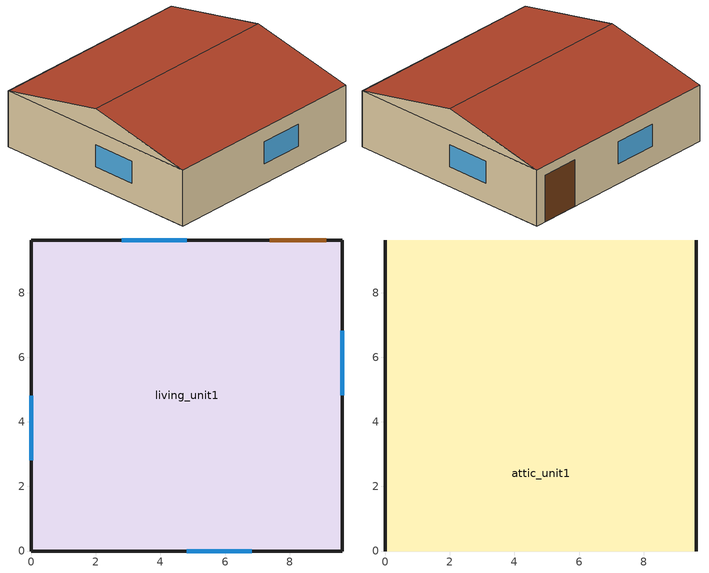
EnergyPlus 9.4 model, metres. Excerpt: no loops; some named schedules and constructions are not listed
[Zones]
living_unit1
 floor ground (Interior Floor): 0,0 0,9.63 9.63,9.63 9.63,0 z0.12
 wall outside (Exterior Wall): 0,0 9.63,0 9.63,9.63 0,9.63 0,0 z0.12:2.7
 window (Exterior Window): 4.82,0 6.82,0 / 4.81,9.63 2.81,9.63 / 9.63,4.82 9.63,6.82 / 0,4.81 0,2.81 z1.04:2.04
 door (Exterior Door): 9.13,9.63 7.39,9.63 z0.12:2.26
 ceiling to attic_unit1 (Interior Ceiling): 0,0 9.63,0 9.63,9.63 0,9.63 z2.7
attic_unit1
 wall outside (Gable_end): 9.63,0,2.7 9.63,9.63,2.7 9.63,4.82,3.7; 0,9.63,2.7 0,0,2.7 0,4.82,3.7
 roof outside (Exterior Roof): 0,0,2.7 9.63,0,2.7 9.63,4.82,3.7 0,4.82,3.7; 9.63,9.63,2.7 0,9.63,2.7 0,4.82,3.7 9.63,4.82,3.7
[Schedule:Day:List]
Week37Day2Oven2Sch: No, 15, 0, 0, 0, 0, 0, 0, 0, 0, 0, 0, 0, 0, 0, 0, 0, 0, 0, 0, 0, 0, 0, 0, 0, 0, 0, 0, 0, 0, 0, 0, 0, 0, 0, 0, 0, 0, 0, 0, 0, 0, 0, 0, 0, 0, 0, 0, 0, 0, 0, 0, 0, 0, 0, 0, 0, 0, 1, 0, 0, 0, 0, 0, 0, 0, 0, 0, 0, 0, 0, 0, 0, 0, 1, 1, 1, 0, 0, 0, 0, 0, 0, 0, 0, 0, 0, 0, 0, 0, 0, 0, 0, 0, 0, 0, 0, 0
Week37Day3Oven2Sch: No, 15, 0, 0, 0, 0, 0, 0, 0, 0, 0, 0, 0, 0, 0, 0, 0, 0, 0, 0, 0, 0, 0, 0, 0, 0, 0, 0, 0, 0, 0, 0, 0, 0, 0, 0, 0, 0, 0, 0, 0, 0, 0, 0, 0, 0, 0, 0, 1, 0, 0, 0, 0, 0, 0, 0, 0, 0, 0, 0, 0, 0, 0, 0, 0, 0, 0, 0, 0, 0, 0, 0, 0, 1, 1, 1, 0, 0, 0, 0, 0, 0, 0, 0, 0, 0, 0, 0, 0, 0, 0, 0, 0, 0, 0, 0, 0, 0
Week37Day5Oven2Sch; Week43Day6Oven2Sch; Week48Day2Oven2Sch: No, 15, 0, 0, 0, 0, 0, 0, 0, 0, 0, 0, 0, 0, 0, 0, 0, 0, 0, 0, 0, 0, 0, 0, 0, 0, 0, 0, 0, 0, 0, 0, 0, 0, 0, 0, 0, 0, 0, 0, 0, 0, 0, 0, 0, 0, 0, 0, 0, 0, 0, 0, 0, 0, 0, 0, 0, 0, 0, 0, 0, 0, 0, 0, 0, 0, 0, 1, 0, 0, 0, 0, 0, 0, 0, 0, 0, 0, 0, 0, 0, 0, 0, 0, 0, 0, 0, 0, 0, 0, 0, 0, 0, 0, 0, 0, 0, 0
Week38Day1Oven2Sch; Week48Day0Oven2Sch; Week50Day6Oven2Sch: No, 15, 0, 0, 0, 0, 0, 0, 0, 0, 0, 0, 0, 0, 0, 0, 0, 0, 0, 0, 0, 0, 0, 0, 0, 0, 0, 0, 0, 0, 0, 0, 0, 0, 0, 0, 0, 0, 0, 0, 0, 0, 0, 0, 0, 0, 0, 0, 0, 0, 0, 0, 0, 0, 0, 0, 0, 0, 0, 0, 0, 0, 0, 0, 0, 0, 0, 0, 0, 0, 0, 0, 0, 0, 0, 0, 0, 0, 0, 0, 0, 0, 1, 1, 1, 0, 0, 0, 0, 0, 0, 0, 0, 0, 0, 0, 0, 0
Week38Day3Oven2Sch; Week41Day3Oven2Sch; Week50Day5Oven2Sch: No, 15, 0, 0, 0, 0, 0, 0, 0, 0, 0, 0, 0, 0, 0, 0, 0, 0, 0, 0, 0, 0, 0, 0, 0, 0, 0, 0, 0, 0, 0, 0, 0, 0, 0, 0, 0, 0, 0, 0, 0, 0, 0, 1, 0, 0, 0, 0, 0, 0, 0, 0, 0, 0, 0, 0, 0, 0, 0, 0, 0, 0, 0, 0, 0, 0, 0, 0, 0, 0, 0, 0, 0, 0, 0, 0, 0, 0, 0, 0, 0, 0, 0, 0, 0, 0, 0, 0, 0, 0, 0, 0, 0, 0, 0, 0, 0, 0
Week39Day2Oven2Sch: No, 15, 0, 0, 0, 0, 0, 0, 0, 0, 0, 0, 0, 0, 0, 0, 0, 0, 0, 0, 0, 0, 0, 0, 0, 0, 0, 0, 0, 0, 0, 0, 0, 0, 0, 0, 0, 0, 0, 0, 0, 0, 0, 0, 0, 0, 0, 0, 0, 0, 0, 0, 0, 0, 0, 0, 0, 0, 0, 0, 0, 0, 0, 0, 0, 0, 0, 0, 0, 0, 0, 0, 0, 0, 0, 0, 0, 0, 0, 0, 0, 1, 1, 1, 0, 0, 0, 0, 0, 0, 0, 0, 0, 0, 0, 0, 0, 0
Week39Day3Oven2Sch: No, 15, 0, 0, 0, 0, 0, 0, 0, 0, 0, 0, 0, 0, 0, 0, 0, 0, 0, 0, 0, 0, 0, 0, 0, 0, 0, 0, 0, 0, 0, 0, 0, 0, 0, 0, 0, 0, 0, 0, 0, 0, 0, 0, 0, 0, 0, 0, 0, 0, 0, 1, 0, 0, 0, 0, 0, 0, 0, 0, 0, 0, 0, 0, 0, 0, 0, 0, 0, 0, 0, 1, 1, 1, 0, 0, 0, 0, 0, 0, 0, 0, 0, 0, 0, 0, 0, 0, 0, 0, 0, 0, 0, 0, 0, 0, 0, 0
Week40Day1Oven2Sch; Week51Day4Oven2Sch: No, 15, 0, 0, 0, 0, 0, 0, 0, 0, 0, 0, 0, 0, 0, 0, 0, 0, 0, 0, 0, 0, 0, 0, 0, 0, 0, 0, 0, 0, 0, 0, 0, 0, 0, 0, 0, 0, 0, 0, 0, 0, 0, 0, 0, 0, 0, 0, 0, 0, 0, 0, 0, 0, 0, 0, 0, 0, 0, 0, 0, 0, 0, 0, 0, 0, 0, 0, 0, 0, 0, 0, 0, 0, 0, 0, 0, 1, 1, 1, 0, 0, 0, 0, 0, 0, 0, 0, 0, 0, 0, 0, 0, 0, 0, 0, 0, 0
Week40Day3Oven2Sch: No, 15, 0, 0, 0, 0, 0, 0, 0, 0, 0, 0, 0, 0, 0, 0, 0, 0, 0, 0, 0, 0, 0, 0, 0, 0, 0, 0, 0, 0, 0, 0, 0, 0, 0, 0, 0, 0, 0, 0, 0, 0, 0, 0, 0, 0, 0, 0, 0, 0, 0, 1, 0, 0, 0, 0, 0, 0, 0, 0, 0, 0, 0, 0, 0, 0, 0, 0, 0, 0, 0, 0, 0, 0, 0, 0, 0, 0, 0, 0, 0, 0, 0, 0, 0, 0, 0, 0, 0, 0, 0, 0, 0, 0, 0, 0, 0, 0
Week40Day5Oven2Sch; Week44Day2Oven2Sch: No, 15, 0, 0, 0, 0, 0, 0, 0, 0, 0, 0, 0, 0, 0, 0, 0, 0, 0, 0, 0, 0, 0, 0, 0, 0, 0, 0, 0, 0, 0, 0, 0, 0, 0, 0, 0, 0, 0, 0, 0, 0, 0, 0, 0, 0, 0, 0, 0, 0, 0, 0, 0, 0, 0, 0, 0, 0, 0, 0, 0, 0, 0, 0, 0, 0, 0, 0, 0, 0, 0, 0, 0, 0, 0, 0, 0, 0, 0, 1, 1, 1, 0, 0, 0, 0, 0, 0, 0, 0, 0, 0, 0, 0, 0, 0, 0, 0
Week41Day1Oven2Sch: No, 15, 0, 0, 0, 0, 0, 0, 0, 0, 0, 0, 0, 0, 0, 0, 0, 0, 0, 0, 0, 0, 0, 0, 0, 0, 0, 0, 0, 0, 0, 0, 0, 0, 0, 0, 0, 0, 0, 0, 0, 0, 0, 0, 0, 0, 0, 0, 0, 0, 0, 0, 0, 0, 0, 0, 0, 0, 0, 1, 0, 0, 0, 0, 0, 0, 0, 0, 0, 0, 0, 0, 1, 1, 1, 0, 0, 0, 0, 0, 0, 0, 0, 0, 0, 0, 0, 0, 0, 0, 0, 0, 0, 0, 0, 0, 0, 0
Week41Day4Oven2Sch; Week46Day6Oven2Sch: No, 15, 0, 0, 0, 0, 0, 0, 0, 0, 0, 0, 0, 0, 0, 0, 0, 0, 0, 0, 0, 0, 0, 0, 0, 0, 0, 0, 0, 0, 0, 0, 0, 0, 0, 0, 0, 0, 0, 0, 0, 0, 0, 0, 0, 0, 0, 0, 0, 0, 0, 0, 0, 0, 0, 0, 0, 0, 0, 0, 0, 0, 0, 0, 0, 0, 0, 0, 0, 0, 0, 0, 0, 0, 1, 1, 1, 0, 0, 0, 0, 0, 0, 0, 0, 0, 0, 0, 0, 0, 0, 0, 0, 0, 0, 0, 0, 0
Week42Day1Oven2Sch: No, 15, 0, 0, 0, 0, 0, 0, 0, 0, 0, 0, 0, 0, 0, 0, 0, 0, 0, 0, 0, 0, 0, 0, 0, 0, 0, 0, 0, 0, 0, 0, 0, 0, 0, 0, 0, 0, 0, 0, 0, 0, 0, 1, 0, 0, 0, 0, 0, 1, 0, 0, 0, 0, 0, 0, 0, 0, 0, 0, 0, 0, 0, 0, 0, 0, 0, 0, 0, 0, 0, 0, 0, 0, 0, 0, 0, 0, 0, 0, 0, 0, 0, 0, 0, 0, 0, 0, 0, 0, 0, 0, 0, 0, 0, 0, 0, 0
Week42Day2Oven2Sch: No, 15, 0, 0, 0, 0, 0, 0, 0, 0, 0, 0, 0, 0, 0, 0, 0, 0, 0, 0, 0, 0, 0, 0, 0, 0, 0, 0, 0, 0, 0, 0, 0, 0, 0, 0, 0, 0, 0, 0, 0, 0, 0, 0, 0, 0, 0, 0, 0, 0, 0, 0, 0, 0, 0, 0, 0, 0, 0, 0, 0, 1, 0, 0, 0, 0, 0, 0, 0, 0, 0, 0, 0, 0, 0, 0, 0, 0, 0, 0, 0, 0, 0, 0, 0, 0, 0, 0, 0, 0, 0, 0, 0, 0, 0, 0, 0, 0
Week43Day0Oven2Sch: No, 15, 0, 0, 0, 0, 0, 0, 0, 0, 0, 0, 0, 0, 0, 0, 0, 0, 0, 0, 0, 0, 0, 0, 0, 0, 0, 0, 0, 0, 0, 0, 0, 0, 0, 1, 0, 0, 0, 0, 0, 0, 0, 0, 0, 0, 0, 0, 0, 0, 0, 0, 0, 0, 0, 0, 0, 0, 0, 0, 0, 0, 0, 0, 0, 0, 0, 0, 0, 0, 0, 0, 0, 0, 0, 0, 0, 0, 0, 0, 0, 0, 0, 0, 0, 0, 0, 0, 0, 0, 0, 0, 0, 0, 0, 0, 0, 0
Week43Day2Oven2Sch: No, 15, 0, 0, 0, 0, 0, 0, 0, 0, 0, 0, 0, 0, 0, 0, 0, 0, 0, 0, 0, 0, 0, 0, 0, 0, 0, 0, 0, 0, 0, 0, 0, 0, 0, 0, 0, 0, 0, 0, 0, 0, 0, 0, 0, 0, 0, 0, 0, 0, 0, 0, 0, 0, 0, 0, 0, 0, 0, 0, 0, 0, 0, 0, 0, 0, 0, 0, 0, 0, 0, 0, 1, 1, 1, 0, 0, 0, 0, 0, 0, 1, 1, 1, 0, 0, 0, 0, 0, 0, 0, 0, 0, 0, 0, 0, 0, 0
Week43Day5Oven2Sch: No, 15, 0, 0, 0, 0, 0, 0, 0, 0, 0, 0, 0, 0, 0, 0, 0, 0, 0, 0, 0, 0, 0, 0, 0, 0, 0, 0, 0, 0, 0, 0, 0, 0, 0, 0, 0, 0, 0, 0, 0, 0, 0, 0, 0, 0, 0, 0, 0, 0, 0, 0, 0, 0, 0, 0, 1, 0, 0, 0, 0, 0, 0, 0, 0, 0, 0, 0, 0, 0, 0, 0, 0, 0, 0, 0, 0, 0, 0, 0, 0, 0, 0, 0, 0, 0, 0, 0, 0, 0, 0, 0, 0, 0, 0, 0, 0, 0
Week45Day1Oven2Sch: No, 15, 0, 0, 0, 0, 0, 0, 0, 0, 0, 0, 0, 0, 0, 0, 0, 0, 0, 0, 0, 0, 0, 0, 0, 0, 0, 0, 0, 0, 0, 0, 0, 0, 0, 0, 0, 0, 0, 0, 0, 0, 0, 0, 0, 0, 0, 0, 0, 0, 0, 0, 0, 0, 0, 0, 0, 0, 0, 0, 0, 0, 0, 0, 0, 0, 0, 0, 0, 0, 0, 0, 0, 0, 1, 1, 1, 1, 1, 1, 0, 0, 0, 0, 0, 0, 0, 0, 0, 0, 0, 0, 0, 0, 0, 0, 0, 0
Week45Day2Oven2Sch: No, 15, 0, 0, 0, 0, 0, 0, 0, 0, 0, 0, 0, 0, 0, 0, 0, 0, 0, 0, 0, 0, 0, 0, 0, 0, 0, 0, 0, 0, 0, 0, 0, 0, 0, 0, 1, 0, 0, 0, 0, 0, 0, 0, 0, 0, 0, 0, 0, 0, 0, 0, 0, 0, 0, 0, 0, 0, 0, 0, 0, 0, 0, 0, 0, 0, 0, 0, 0, 0, 0, 0, 0, 0, 0, 0, 0, 0, 0, 0, 0, 0, 0, 0, 0, 0, 0, 0, 0, 0, 0, 0, 0, 0, 0, 0, 0, 0
Week45Day4Oven2Sch: No, 15, 0, 0, 0, 0, 0, 0, 0, 0, 0, 0, 0, 0, 0, 0, 0, 0, 0, 0, 0, 0, 0, 0, 0, 0, 0, 0, 0, 0, 0, 0, 0, 0, 0, 0, 0, 0, 0, 0, 0, 0, 0, 0, 0, 0, 0, 0, 0, 0, 0, 0, 0, 0, 0, 0, 0, 0, 0, 0, 0, 0, 0, 0, 0, 0, 0, 0, 0, 0, 0, 0, 0, 0, 0, 0, 0, 0, 0, 0, 0, 0, 0, 0, 0, 0, 0, 0, 0, 0, 0, 0, 1, 1, 1, 0, 0, 0
Week45Day5Oven2Sch: No, 15, 0, 0, 0, 0, 0, 0, 0, 0, 0, 0, 0, 0, 0, 0, 0, 0, 0, 0, 0, 0, 0, 0, 0, 0, 0, 0, 0, 0, 0, 0, 0, 0, 0, 0, 0, 0, 0, 0, 0, 0, 0, 0, 1, 0, 0, 0, 0, 0, 0, 0, 0, 0, 0, 0, 0, 0, 0, 0, 0, 0, 0, 0, 0, 0, 0, 0, 0, 0, 0, 0, 0, 0, 0, 0, 0, 0, 0, 0, 0, 0, 0, 0, 0, 0, 0, 0, 0, 0, 0, 0, 0, 0, 0, 0, 0, 0
Week47Day0Oven2Sch: No, 15, 0, 0, 0, 0, 0, 0, 0, 0, 0, 0, 0, 0, 0, 0, 0, 0, 0, 0, 0, 0, 0, 0, 0, 0, 0, 0, 0, 0, 0, 0, 0, 0, 0, 0, 0, 0, 0, 0, 0, 0, 0, 0, 0, 0, 0, 0, 0, 0, 0, 0, 0, 0, 0, 0, 0, 0, 0, 0, 0, 0, 0, 0, 0, 0, 0, 0, 0, 0, 1, 1, 1, 0, 0, 0, 0, 0, 0, 0, 0, 0, 0, 0, 0, 0, 0, 0, 0, 0, 0, 0, 0, 0, 0, 0, 0, 0
Week47Day6Oven2Sch: No, 15, 0, 0, 0, 0, 0, 0, 0, 0, 0, 0, 0, 0, 0, 0, 0, 0, 0, 0, 0, 0, 0, 0, 0, 0, 0, 0, 0, 0, 0, 0, 0, 0, 0, 0, 0, 0, 0, 0, 0, 1, 0, 0, 0, 0, 0, 0, 0, 0, 0, 0, 0, 0, 0, 0, 0, 0, 0, 0, 0, 0, 0, 0, 0, 0, 0, 0, 0, 0, 0, 0, 0, 0, 0, 0, 0, 0, 0, 0, 0, 0, 0, 0, 0, 0, 0, 0, 0, 0, 0, 0, 0, 0, 0, 0, 0, 0
Week48Day3Oven2Sch: No, 15, 0, 0, 0, 0, 0, 0, 0, 0, 0, 0, 0, 0, 0, 0, 0, 0, 0, 0, 0, 0, 0, 0, 0, 0, 0, 0, 0, 0, 0, 0, 0, 0, 0, 0, 0, 0, 0, 0, 0, 0, 0, 0, 0, 0, 0, 0, 0, 0, 0, 0, 1, 0, 0, 0, 0, 0, 0, 0, 0, 0, 0, 0, 0, 0, 0, 0, 0, 0, 0, 0, 0, 0, 0, 0, 0, 0, 0, 0, 0, 0, 0, 0, 0, 0, 0, 0, 0, 0, 0, 0, 0, 0, 0, 0, 0, 0
Week48Day6Oven2Sch: No, 15, 0, 0, 0, 0, 0, 0, 0, 0, 0, 0, 0, 0, 0, 0, 0, 0, 0, 0, 0, 0, 0, 0, 0, 0, 0, 1, 0, 0, 0, 0, 0, 0, 0, 0, 0, 0, 0, 0, 0, 0, 0, 0, 0, 0, 0, 0, 0, 0, 0, 0, 0, 0, 0, 0, 0, 0, 0, 0, 0, 0, 0, 0, 0, 0, 0, 0, 0, 0, 1, 1, 1, 0, 0, 0, 0, 0, 0, 0, 0, 0, 0, 0, 0, 0, 0, 0, 0, 0, 0, 0, 0, 0, 0, 0, 0, 0
Week49Day2Oven2Sch: No, 15, 0, 0, 0, 0, 0, 0, 0, 0, 0, 0, 0, 0, 0, 0, 0, 0, 0, 0, 0, 0, 0, 0, 0, 0, 0, 0, 0, 0, 1, 0, 0, 0, 0, 0, 0, 0, 0, 0, 0, 0, 0, 0, 0, 0, 0, 0, 0, 0, 0, 0, 0, 0, 0, 0, 0, 0, 0, 0, 0, 0, 0, 0, 0, 0, 0, 0, 0, 0, 0, 0, 0, 0, 0, 0, 0, 0, 0, 0, 0, 0, 0, 0, 0, 0, 0, 0, 0, 0, 0, 0, 0, 0, 0, 0, 0, 0
Week49Day3Oven2Sch: No, 15, 0, 0, 0, 0, 0, 0, 0, 0, 0, 0, 0, 0, 0, 0, 0, 0, 0, 0, 0, 0, 0, 0, 0, 0, 0, 0, 0, 0, 0, 0, 0, 0, 0, 0, 0, 0, 0, 0, 0, 1, 0, 0, 0, 0, 0, 0, 0, 0, 0, 0, 0, 0, 0, 0, 0, 0, 0, 0, 0, 0, 0, 0, 0, 0, 0, 0, 0, 0, 0, 0, 0, 0, 0, 1, 1, 1, 0, 0, 0, 0, 0, 0, 0, 0, 0, 0, 0, 0, 0, 0, 0, 0, 0, 0, 0, 0
Week49Day4Oven2Sch: No, 15, 0, 0, 0, 0, 0, 0, 0, 0, 0, 0, 0, 0, 0, 0, 0, 0, 0, 0, 0, 0, 0, 0, 0, 0, 0, 0, 0, 0, 0, 0, 0, 0, 0, 0, 0, 0, 0, 0, 0, 0, 0, 0, 0, 0, 0, 0, 0, 0, 0, 0, 0, 0, 0, 0, 0, 1, 0, 0, 0, 0, 0, 0, 0, 0, 0, 0, 0, 0, 0, 0, 0, 0, 0, 0, 0, 0, 0, 0, 0, 0, 0, 0, 0, 0, 0, 0, 0, 0, 0, 0, 0, 0, 0, 0, 0, 0
Week50Day1Oven2Sch: No, 15, 0, 0, 0, 0, 0, 0, 0, 0, 0, 0, 0, 0, 0, 0, 0, 0, 0, 0, 0, 0, 0, 0, 0, 0, 0, 0, 0, 0, 0, 0, 0, 0, 0, 0, 0, 0, 1, 0, 0, 0, 0, 0, 0, 0, 0, 0, 0, 0, 0, 0, 0, 0, 0, 0, 0, 0, 0, 0, 0, 0, 0, 0, 0, 0, 0, 0, 0, 0, 0, 0, 0, 0, 1, 1, 1, 0, 0, 0, 0, 0, 0, 0, 0, 0, 0, 0, 0, 0, 0, 0, 0, 0, 0, 0, 0, 0
Week51Day0Oven2Sch: No, 15, 0, 0, 0, 0, 0, 0, 0, 0, 0, 0, 0, 0, 0, 0, 0, 0, 0, 0, 0, 0, 0, 0, 0, 0, 0, 0, 0, 0, 0, 0, 0, 0, 1, 0, 0, 1, 0, 0, 0, 0, 0, 0, 0, 0, 0, 0, 0, 0, 0, 0, 0, 0, 0, 0, 0, 0, 0, 0, 0, 0, 0, 0, 0, 0, 0, 0, 0, 0, 0, 0, 0, 0, 0, 0, 0, 0, 0, 0, 0, 0, 0, 0, 0, 0, 0, 0, 0, 0, 0, 0, 0, 0, 0, 0, 0, 0
Week51Day1Oven2Sch: No, 15, 0, 0, 0, 0, 0, 0, 0, 0, 0, 0, 0, 0, 0, 0, 0, 0, 0, 0, 0, 0, 0, 0, 0, 0, 0, 0, 0, 0, 0, 0, 0, 0, 0, 0, 0, 0, 0, 0, 0, 0, 0, 0, 0, 0, 0, 0, 0, 0, 0, 0, 0, 0, 0, 0, 0, 1, 0, 0, 0, 0, 0, 0, 0, 0, 0, 0, 0, 0, 0, 0, 0, 0, 0, 0, 1, 1, 1, 0, 0, 0, 0, 0, 0, 0, 0, 0, 0, 0, 0, 0, 0, 0, 0, 0, 0, 0
[Schedule:Week:Daily]
Week23ClothesDryerSch: alwaysOffDaySch, Week23Day1ClothesDryerSch, alwaysOffDaySch, alwaysOffDaySch, Week23Day4ClothesDryerSch, Week23Day5ClothesDryerSch, Week23Day6ClothesDryerSch, alwaysOffDaySch, alwaysOffDaySch, alwaysOffDaySch, alwaysOffDaySch, alwaysOffDaySch
Week24ClothesDryerSch: Week24Day0ClothesDryerSch, Week24Day1ClothesDryerSch, alwaysOffDaySch, alwaysOffDaySch, Week24Day4ClothesDryerSch, alwaysOffDaySch, alwaysOffDaySch, alwaysOffDaySch, alwaysOffDaySch, alwaysOffDaySch, alwaysOffDaySch, alwaysOffDaySch
Week25ClothesDryerSch: Week25Day0ClothesDryerSch, Week25Day1ClothesDryerSch, Week25Day2ClothesDryerSch, Week25Day3ClothesDryerSch, Week25Day4ClothesDryerSch, Week25Day5ClothesDryerSch, Week25Day6ClothesDryerSch, alwaysOffDaySch, alwaysOffDaySch, alwaysOffDaySch, alwaysOffDaySch, alwaysOffDaySch
Week26ClothesDryerSch: Week26Day0ClothesDryerSch, Week26Day1ClothesDryerSch, alwaysOffDaySch, alwaysOffDaySch, Week26Day4ClothesDryerSch, Week26Day5ClothesDryerSch, Week26Day6ClothesDryerSch, alwaysOffDaySch, alwaysOffDaySch, alwaysOffDaySch, alwaysOffDaySch, alwaysOffDaySch
Week27ClothesDryerSch; Week33ClothesDryerSch; Week11CooktopSch; Week17CooktopSch; Week33CooktopSch; Week45CooktopSch; Week0Oven1Sch; Week7Oven1Sch; Week20Oven1Sch; Week30Oven1Sch; Week35Oven1Sch: alwaysOffDaySch, alwaysOffDaySch, alwaysOffDaySch, alwaysOffDaySch, alwaysOffDaySch, alwaysOffDaySch, alwaysOffDaySch, alwaysOffDaySch, alwaysOffDaySch, alwaysOffDaySch, alwaysOffDaySch, alwaysOffDaySch
Week28ClothesDryerSch: alwaysOffDaySch, Week28Day1ClothesDryerSch, Week28Day2ClothesDryerSch, alwaysOffDaySch, Week28Day4ClothesDryerSch, Week28Day5ClothesDryerSch, alwaysOffDaySch, alwaysOffDaySch, alwaysOffDaySch, alwaysOffDaySch, alwaysOffDaySch, alwaysOffDaySch
Week29ClothesDryerSch: alwaysOffDaySch, Week29Day1ClothesDryerSch, Week29Day2ClothesDryerSch, alwaysOffDaySch, alwaysOffDaySch, alwaysOffDaySch, Week29Day6ClothesDryerSch, alwaysOffDaySch, alwaysOffDaySch, alwaysOffDaySch, alwaysOffDaySch, alwaysOffDaySch
Week30ClothesDryerSch: Week30Day0ClothesDryerSch, alwaysOffDaySch, alwaysOffDaySch, alwaysOffDaySch, Week30Day4ClothesDryerSch, Week30Day5ClothesDryerSch, alwaysOffDaySch, alwaysOffDaySch, alwaysOffDaySch, alwaysOffDaySch, alwaysOffDaySch, alwaysOffDaySch
Week31ClothesDryerSch: alwaysOffDaySch, alwaysOffDaySch, alwaysOffDaySch, alwaysOffDaySch, Week31Day4ClothesDryerSch, alwaysOffDaySch, alwaysOffDaySch, alwaysOffDaySch, alwaysOffDaySch, alwaysOffDaySch, alwaysOffDaySch, alwaysOffDaySch
Week32ClothesDryerSch: Week32Day0ClothesDryerSch, alwaysOffDaySch, Week32Day2ClothesDryerSch, alwaysOffDaySch, Week32Day4ClothesDryerSch, Week32Day5ClothesDryerSch, Week32Day6ClothesDryerSch, alwaysOffDaySch, alwaysOffDaySch, alwaysOffDaySch, alwaysOffDaySch, alwaysOffDaySch
Week34ClothesDryerSch: Week34Day0ClothesDryerSch, Week34Day1ClothesDryerSch, Week34Day2ClothesDryerSch, alwaysOffDaySch, Week34Day4ClothesDryerSch, Week34Day5ClothesDryerSch, alwaysOffDaySch, alwaysOffDaySch, alwaysOffDaySch, alwaysOffDaySch, alwaysOffDaySch, alwaysOffDaySch
Week35ClothesDryerSch: alwaysOffDaySch, Week35Day1ClothesDryerSch, Week35Day2ClothesDryerSch, alwaysOffDaySch, alwaysOffDaySch, Week35Day5ClothesDryerSch, Week35Day6ClothesDryerSch, alwaysOffDaySch, alwaysOffDaySch, alwaysOffDaySch, alwaysOffDaySch, alwaysOffDaySch
Week36ClothesDryerSch: alwaysOffDaySch, Week36Day1ClothesDryerSch, alwaysOffDaySch, alwaysOffDaySch, alwaysOffDaySch, alwaysOffDaySch, alwaysOffDaySch, alwaysOffDaySch, alwaysOffDaySch, alwaysOffDaySch, alwaysOffDaySch, alwaysOffDaySch
Week37ClothesDryerSch: Week37Day0ClothesDryerSch, alwaysOffDaySch, alwaysOffDaySch, alwaysOffDaySch, Week37Day4ClothesDryerSch, alwaysOffDaySch, alwaysOffDaySch, alwaysOffDaySch, alwaysOffDaySch, alwaysOffDaySch, alwaysOffDaySch, alwaysOffDaySch
Week38ClothesDryerSch: alwaysOffDaySch, alwaysOffDaySch, Week38Day2ClothesDryerSch, alwaysOffDaySch, Week38Day4ClothesDryerSch, alwaysOffDaySch, Week38Day6ClothesDryerSch, alwaysOffDaySch, alwaysOffDaySch, alwaysOffDaySch, alwaysOffDaySch, alwaysOffDaySch
Week39ClothesDryerSch: alwaysOffDaySch, Week39Day1ClothesDryerSch, Week39Day2ClothesDryerSch, alwaysOffDaySch, alwaysOffDaySch, alwaysOffDaySch, Week39Day6ClothesDryerSch, alwaysOffDaySch, alwaysOffDaySch, alwaysOffDaySch, alwaysOffDaySch, alwaysOffDaySch
Week40ClothesDryerSch: alwaysOffDaySch, Week40Day1ClothesDryerSch, alwaysOffDaySch, alwaysOffDaySch, alwaysOffDaySch, Week40Day5ClothesDryerSch, alwaysOffDaySch, alwaysOffDaySch, alwaysOffDaySch, alwaysOffDaySch, alwaysOffDaySch, alwaysOffDaySch
Week41ClothesDryerSch: alwaysOffDaySch, alwaysOffDaySch, alwaysOffDaySch, alwaysOffDaySch, alwaysOffDaySch, Week41Day5ClothesDryerSch, Week41Day6ClothesDryerSch, alwaysOffDaySch, alwaysOffDaySch, alwaysOffDaySch, alwaysOffDaySch, alwaysOffDaySch
Week42ClothesDryerSch: Week42Day0ClothesDryerSch, Week42Day1ClothesDryerSch, Week42Day2ClothesDryerSch, alwaysOffDaySch, alwaysOffDaySch, Week42Day5ClothesDryerSch, alwaysOffDaySch, alwaysOffDaySch, alwaysOffDaySch, alwaysOffDaySch, alwaysOffDaySch, alwaysOffDaySch
Week43ClothesDryerSch: alwaysOffDaySch, alwaysOffDaySch, alwaysOffDaySch, Week43Day3ClothesDryerSch, alwaysOffDaySch, Week43Day5ClothesDryerSch, alwaysOffDaySch, alwaysOffDaySch, alwaysOffDaySch, alwaysOffDaySch, alwaysOffDaySch, alwaysOffDaySch
Week44ClothesDryerSch: alwaysOffDaySch, alwaysOffDaySch, Week44Day2ClothesDryerSch, Week44Day3ClothesDryerSch, Week44Day4ClothesDryerSch, Week44Day5ClothesDryerSch, alwaysOffDaySch, alwaysOffDaySch, alwaysOffDaySch, alwaysOffDaySch, alwaysOffDaySch, alwaysOffDaySch
Week45ClothesDryerSch: Week45Day0ClothesDryerSch, alwaysOffDaySch, alwaysOffDaySch, alwaysOffDaySch, alwaysOffDaySch, Week45Day5ClothesDryerSch, alwaysOffDaySch, alwaysOffDaySch, alwaysOffDaySch, alwaysOffDaySch, alwaysOffDaySch, alwaysOffDaySch
Week46ClothesDryerSch: Week46Day0ClothesDryerSch, Week46Day1ClothesDryerSch, Week46Day2ClothesDryerSch, Week46Day3ClothesDryerSch, alwaysOffDaySch, Week46Day5ClothesDryerSch, alwaysOffDaySch, alwaysOffDaySch, alwaysOffDaySch, alwaysOffDaySch, alwaysOffDaySch, alwaysOffDaySch
Week47ClothesDryerSch: alwaysOffDaySch, Week47Day1ClothesDryerSch, alwaysOffDaySch, alwaysOffDaySch, alwaysOffDaySch, alwaysOffDaySch, alwaysOffDaySch, alwaysOffDaySch, alwaysOffDaySch, alwaysOffDaySch, alwaysOffDaySch, alwaysOffDaySch
Week48ClothesDryerSch: Week48Day0ClothesDryerSch, alwaysOffDaySch, Week48Day2ClothesDryerSch, Week48Day3ClothesDryerSch, alwaysOffDaySch, alwaysOffDaySch, alwaysOffDaySch, alwaysOffDaySch, alwaysOffDaySch, alwaysOffDaySch, alwaysOffDaySch, alwaysOffDaySch
Week49ClothesDryerSch: Week49Day0ClothesDryerSch, alwaysOffDaySch, alwaysOffDaySch, Week49Day3ClothesDryerSch, alwaysOffDaySch, alwaysOffDaySch, alwaysOffDaySch, alwaysOffDaySch, alwaysOffDaySch, alwaysOffDaySch, alwaysOffDaySch, alwaysOffDaySch
Week50ClothesDryerSch: Week50Day0ClothesDryerSch, Week50Day1ClothesDryerSch, alwaysOffDaySch, alwaysOffDaySch, alwaysOffDaySch, Week50Day5ClothesDryerSch, Week50Day6ClothesDryerSch, alwaysOffDaySch, alwaysOffDaySch, alwaysOffDaySch, alwaysOffDaySch, alwaysOffDaySch
Week51ClothesDryerSch: Week51Day0ClothesDryerSch, alwaysOffDaySch, Week51Day2ClothesDryerSch, alwaysOffDaySch, alwaysOffDaySch, alwaysOffDaySch, Week51Day6ClothesDryerSch, alwaysOffDaySch, alwaysOffDaySch, alwaysOffDaySch, alwaysOffDaySch, alwaysOffDaySch
Week0CooktopSch: alwaysOffDaySch, alwaysOffDaySch, alwaysOffDaySch, alwaysOffDaySch, alwaysOffDaySch, Week0Day5CooktopSch, Week0Day6CooktopSch, alwaysOffDaySch, alwaysOffDaySch, alwaysOffDaySch, alwaysOffDaySch, alwaysOffDaySch
Week1CooktopSch: Week1Day0CooktopSch, Week1Day1CooktopSch, Week1Day2CooktopSch, Week1Day3CooktopSch, Week1Day4CooktopSch, Week1Day5CooktopSch, Week1Day6CooktopSch, alwaysOffDaySch, alwaysOffDaySch, alwaysOffDaySch, alwaysOffDaySch, alwaysOffDaySch
Week2CooktopSch: alwaysOffDaySch, Week2Day1CooktopSch, Week2Day2CooktopSch, Week2Day3CooktopSch, Week2Day4CooktopSch, Week2Day5CooktopSch, alwaysOffDaySch, alwaysOffDaySch, alwaysOffDaySch, alwaysOffDaySch, alwaysOffDaySch, alwaysOffDaySch
Week3CooktopSch: alwaysOffDaySch, Week3Day1CooktopSch, alwaysOffDaySch, Week3Day3CooktopSch, alwaysOffDaySch, Week3Day5CooktopSch, Week3Day6CooktopSch, alwaysOffDaySch, alwaysOffDaySch, alwaysOffDaySch, alwaysOffDaySch, alwaysOffDaySch
Week4CooktopSch: Week4Day0CooktopSch, alwaysOffDaySch, Week4Day2CooktopSch, Week4Day3CooktopSch, Week4Day4CooktopSch, Week4Day5CooktopSch, Week4Day6CooktopSch, alwaysOffDaySch, alwaysOffDaySch, alwaysOffDaySch, alwaysOffDaySch, alwaysOffDaySch
Week5CooktopSch: alwaysOffDaySch, Week5Day1CooktopSch, alwaysOffDaySch, Week5Day3CooktopSch, Week5Day4CooktopSch, Week5Day5CooktopSch, alwaysOffDaySch, alwaysOffDaySch, alwaysOffDaySch, alwaysOffDaySch, alwaysOffDaySch, alwaysOffDaySch
Week6CooktopSch: alwaysOffDaySch, Week6Day1CooktopSch, alwaysOffDaySch, alwaysOffDaySch, alwaysOffDaySch, alwaysOffDaySch, alwaysOffDaySch, alwaysOffDaySch, alwaysOffDaySch, alwaysOffDaySch, alwaysOffDaySch, alwaysOffDaySch
Week7CooktopSch: Week7Day0CooktopSch, Week7Day1CooktopSch, Week7Day2CooktopSch, alwaysOffDaySch, Week7Day4CooktopSch, alwaysOffDaySch, alwaysOffDaySch, alwaysOffDaySch, alwaysOffDaySch, alwaysOffDaySch, alwaysOffDaySch, alwaysOffDaySch
Week8CooktopSch: Week8Day0CooktopSch, Week8Day1CooktopSch, Week8Day2CooktopSch, alwaysOffDaySch, alwaysOffDaySch, Week8Day5CooktopSch, alwaysOffDaySch, alwaysOffDaySch, alwaysOffDaySch, alwaysOffDaySch, alwaysOffDaySch, alwaysOffDaySch
Week9CooktopSch: alwaysOffDaySch, Week9Day1CooktopSch, Week9Day2CooktopSch, Week9Day3CooktopSch, alwaysOffDaySch, Week9Day5CooktopSch, alwaysOffDaySch, alwaysOffDaySch, alwaysOffDaySch, alwaysOffDaySch, alwaysOffDaySch, alwaysOffDaySch
Week10CooktopSch: Week10Day0CooktopSch, alwaysOffDaySch, Week10Day2CooktopSch, Week10Day3CooktopSch, alwaysOffDaySch, Week10Day5CooktopSch, Week10Day6CooktopSch, alwaysOffDaySch, alwaysOffDaySch, alwaysOffDaySch, alwaysOffDaySch, alwaysOffDaySch
Week12CooktopSch: Week12Day0CooktopSch, Week12Day1CooktopSch, alwaysOffDaySch, Week12Day3CooktopSch, Week12Day4CooktopSch, Week12Day5CooktopSch, Week12Day6CooktopSch, alwaysOffDaySch, alwaysOffDaySch, alwaysOffDaySch, alwaysOffDaySch, alwaysOffDaySch
Week13CooktopSch: Week13Day0CooktopSch, Week13Day1CooktopSch, Week13Day2CooktopSch, Week13Day3CooktopSch, Week13Day4CooktopSch, Week13Day5CooktopSch, Week13Day6CooktopSch, alwaysOffDaySch, alwaysOffDaySch, alwaysOffDaySch, alwaysOffDaySch, alwaysOffDaySch
Week14CooktopSch: Week14Day0CooktopSch, alwaysOffDaySch, Week14Day2CooktopSch, alwaysOffDaySch, alwaysOffDaySch, alwaysOffDaySch, Week14Day6CooktopSch, alwaysOffDaySch, alwaysOffDaySch, alwaysOffDaySch, alwaysOffDaySch, alwaysOffDaySch
Week15CooktopSch: Week15Day0CooktopSch, Week15Day1CooktopSch, Week15Day2CooktopSch, Week15Day3CooktopSch, alwaysOffDaySch, Week15Day5CooktopSch, Week15Day6CooktopSch, alwaysOffDaySch, alwaysOffDaySch, alwaysOffDaySch, alwaysOffDaySch, alwaysOffDaySch
Week16CooktopSch: alwaysOffDaySch, Week16Day1CooktopSch, Week16Day2CooktopSch, Week16Day3CooktopSch, Week16Day4CooktopSch, Week16Day5CooktopSch, alwaysOffDaySch, alwaysOffDaySch, alwaysOffDaySch, alwaysOffDaySch, alwaysOffDaySch, alwaysOffDaySch
Week18CooktopSch: alwaysOffDaySch, Week18Day1CooktopSch, alwaysOffDaySch, alwaysOffDaySch, Week18Day4CooktopSch, alwaysOffDaySch, Week18Day6CooktopSch, alwaysOffDaySch, alwaysOffDaySch, alwaysOffDaySch, alwaysOffDaySch, alwaysOffDaySch
Week19CooktopSch: Week19Day0CooktopSch, Week19Day1CooktopSch, Week19Day2CooktopSch, Week19Day3CooktopSch, Week19Day4CooktopSch, alwaysOffDaySch, Week19Day6CooktopSch, alwaysOffDaySch, alwaysOffDaySch, alwaysOffDaySch, alwaysOffDaySch, alwaysOffDaySch
Week20CooktopSch: Week20Day0CooktopSch, Week20Day1CooktopSch, Week20Day2CooktopSch, Week20Day3CooktopSch, Week20Day4CooktopSch, Week20Day5CooktopSch, Week20Day6CooktopSch, alwaysOffDaySch, alwaysOffDaySch, alwaysOffDaySch, alwaysOffDaySch, alwaysOffDaySch
Week21CooktopSch: Week21Day0CooktopSch, alwaysOffDaySch, alwaysOffDaySch, Week21Day3CooktopSch, alwaysOffDaySch, Week21Day5CooktopSch, Week21Day6CooktopSch, alwaysOffDaySch, alwaysOffDaySch, alwaysOffDaySch, alwaysOffDaySch, alwaysOffDaySch
Week22CooktopSch: Week22Day0CooktopSch, Week22Day1CooktopSch, Week22Day2CooktopSch, Week22Day3CooktopSch, alwaysOffDaySch, Week22Day5CooktopSch, Week22Day6CooktopSch, alwaysOffDaySch, alwaysOffDaySch, alwaysOffDaySch, alwaysOffDaySch, alwaysOffDaySch
Week23CooktopSch: Week23Day0CooktopSch, Week23Day1CooktopSch, Week23Day2CooktopSch, Week23Day3CooktopSch, alwaysOffDaySch, Week23Day5CooktopSch, alwaysOffDaySch, alwaysOffDaySch, alwaysOffDaySch, alwaysOffDaySch, alwaysOffDaySch, alwaysOffDaySch
Week24CooktopSch: alwaysOffDaySch, alwaysOffDaySch, alwaysOffDaySch, alwaysOffDaySch, Week24Day4CooktopSch, Week24Day5CooktopSch, alwaysOffDaySch, alwaysOffDaySch, alwaysOffDaySch, alwaysOffDaySch, alwaysOffDaySch, alwaysOffDaySch
Week25CooktopSch: alwaysOffDaySch, Week25Day1CooktopSch, Week25Day2CooktopSch, Week25Day3CooktopSch, Week25Day4CooktopSch, Week25Day5CooktopSch, Week25Day6CooktopSch, alwaysOffDaySch, alwaysOffDaySch, alwaysOffDaySch, alwaysOffDaySch, alwaysOffDaySch
Week26CooktopSch: Week26Day0CooktopSch, Week26Day1CooktopSch, alwaysOffDaySch, Week26Day3CooktopSch, Week26Day4CooktopSch, alwaysOffDaySch, alwaysOffDaySch, alwaysOffDaySch, alwaysOffDaySch, alwaysOffDaySch, alwaysOffDaySch, alwaysOffDaySch
Week27CooktopSch: Week27Day0CooktopSch, alwaysOffDaySch, Week27Day2CooktopSch, Week27Day3CooktopSch, Week27Day4CooktopSch, Week27Day5CooktopSch, Week27Day6CooktopSch, alwaysOffDaySch, alwaysOffDaySch, alwaysOffDaySch, alwaysOffDaySch, alwaysOffDaySch
Week28CooktopSch: Week28Day0CooktopSch, alwaysOffDaySch, alwaysOffDaySch, alwaysOffDaySch, alwaysOffDaySch, Week28Day5CooktopSch, Week28Day6CooktopSch, alwaysOffDaySch, alwaysOffDaySch, alwaysOffDaySch, alwaysOffDaySch, alwaysOffDaySch
Week29CooktopSch: alwaysOffDaySch, Week29Day1CooktopSch, alwaysOffDaySch, Week29Day3CooktopSch, alwaysOffDaySch, alwaysOffDaySch, alwaysOffDaySch, alwaysOffDaySch, alwaysOffDaySch, alwaysOffDaySch, alwaysOffDaySch, alwaysOffDaySch
Week30CooktopSch: Week30Day0CooktopSch, alwaysOffDaySch, Week30Day2CooktopSch, alwaysOffDaySch, Week30Day4CooktopSch, Week30Day5CooktopSch, Week30Day6CooktopSch, alwaysOffDaySch, alwaysOffDaySch, alwaysOffDaySch, alwaysOffDaySch, alwaysOffDaySch
Week31CooktopSch: Week31Day0CooktopSch, Week31Day1CooktopSch, Week31Day2CooktopSch, Week31Day3CooktopSch, alwaysOffDaySch, Week31Day5CooktopSch, Week31Day6CooktopSch, alwaysOffDaySch, alwaysOffDaySch, alwaysOffDaySch, alwaysOffDaySch, alwaysOffDaySch
Week32CooktopSch: alwaysOffDaySch, Week32Day1CooktopSch, Week32Day2CooktopSch, Week32Day3CooktopSch, alwaysOffDaySch, alwaysOffDaySch, alwaysOffDaySch, alwaysOffDaySch, alwaysOffDaySch, alwaysOffDaySch, alwaysOffDaySch, alwaysOffDaySch
Week34CooktopSch: alwaysOffDaySch, alwaysOffDaySch, Week34Day2CooktopSch, Week34Day3CooktopSch, Week34Day4CooktopSch, alwaysOffDaySch, alwaysOffDaySch, alwaysOffDaySch, alwaysOffDaySch, alwaysOffDaySch, alwaysOffDaySch, alwaysOffDaySch
Week35CooktopSch: Week35Day0CooktopSch, alwaysOffDaySch, alwaysOffDaySch, Week35Day3CooktopSch, alwaysOffDaySch, Week35Day5CooktopSch, alwaysOffDaySch, alwaysOffDaySch, alwaysOffDaySch, alwaysOffDaySch, alwaysOffDaySch, alwaysOffDaySch
Week36CooktopSch: Week36Day0CooktopSch, Week36Day1CooktopSch, Week36Day2CooktopSch, Week36Day3CooktopSch, Week36Day4CooktopSch, Week36Day5CooktopSch, Week36Day6CooktopSch, alwaysOffDaySch, alwaysOffDaySch, alwaysOffDaySch, alwaysOffDaySch, alwaysOffDaySch
Week37CooktopSch: Week37Day0CooktopSch, alwaysOffDaySch, Week37Day2CooktopSch, Week37Day3CooktopSch, Week37Day4CooktopSch, Week37Day5CooktopSch, Week37Day6CooktopSch, alwaysOffDaySch, alwaysOffDaySch, alwaysOffDaySch, alwaysOffDaySch, alwaysOffDaySch
Week38CooktopSch: alwaysOffDaySch, Week38Day1CooktopSch, Week38Day2CooktopSch, Week38Day3CooktopSch, alwaysOffDaySch, alwaysOffDaySch, Week38Day6CooktopSch, alwaysOffDaySch, alwaysOffDaySch, alwaysOffDaySch, alwaysOffDaySch, alwaysOffDaySch
Week39CooktopSch: Week39Day0CooktopSch, Week39Day1CooktopSch, Week39Day2CooktopSch, Week39Day3CooktopSch, Week39Day4CooktopSch, Week39Day5CooktopSch, Week39Day6CooktopSch, alwaysOffDaySch, alwaysOffDaySch, alwaysOffDaySch, alwaysOffDaySch, alwaysOffDaySch
Week40CooktopSch: alwaysOffDaySch, alwaysOffDaySch, Week40Day2CooktopSch, alwaysOffDaySch, alwaysOffDaySch, Week40Day5CooktopSch, alwaysOffDaySch, alwaysOffDaySch, alwaysOffDaySch, alwaysOffDaySch, alwaysOffDaySch, alwaysOffDaySch
Week41CooktopSch: alwaysOffDaySch, Week41Day1CooktopSch, alwaysOffDaySch, alwaysOffDaySch, alwaysOffDaySch, Week41Day5CooktopSch, Week41Day6CooktopSch, alwaysOffDaySch, alwaysOffDaySch, alwaysOffDaySch, alwaysOffDaySch, alwaysOffDaySch
Week42CooktopSch: Week42Day0CooktopSch, Week42Day1CooktopSch, Week42Day2CooktopSch, Week42Day3CooktopSch, Week42Day4CooktopSch, Week42Day5CooktopSch, Week42Day6CooktopSch, alwaysOffDaySch, alwaysOffDaySch, alwaysOffDaySch, alwaysOffDaySch, alwaysOffDaySch
Week43CooktopSch: Week43Day0CooktopSch, Week43Day1CooktopSch, Week43Day2CooktopSch, Week43Day3CooktopSch, Week43Day4CooktopSch, Week43Day5CooktopSch, Week43Day6CooktopSch, alwaysOffDaySch, alwaysOffDaySch, alwaysOffDaySch, alwaysOffDaySch, alwaysOffDaySch
Week44CooktopSch: Week44Day0CooktopSch, Week44Day1CooktopSch, Week44Day2CooktopSch, alwaysOffDaySch, alwaysOffDaySch, alwaysOffDaySch, alwaysOffDaySch, alwaysOffDaySch, alwaysOffDaySch, alwaysOffDaySch, alwaysOffDaySch, alwaysOffDaySch
Week46CooktopSch: alwaysOffDaySch, Week46Day1CooktopSch, Week46Day2CooktopSch, alwaysOffDaySch, Week46Day4CooktopSch, Week46Day5CooktopSch, Week46Day6CooktopSch, alwaysOffDaySch, alwaysOffDaySch, alwaysOffDaySch, alwaysOffDaySch, alwaysOffDaySch
Week47CooktopSch: alwaysOffDaySch, alwaysOffDaySch, Week47Day2CooktopSch, Week47Day3CooktopSch, alwaysOffDaySch, alwaysOffDaySch, alwaysOffDaySch, alwaysOffDaySch, alwaysOffDaySch, alwaysOffDaySch, alwaysOffDaySch, alwaysOffDaySch
Week48CooktopSch: Week48Day0CooktopSch, Week48Day1CooktopSch, Week48Day2CooktopSch, Week48Day3CooktopSch, alwaysOffDaySch, Week48Day5CooktopSch, Week48Day6CooktopSch, alwaysOffDaySch, alwaysOffDaySch, alwaysOffDaySch, alwaysOffDaySch, alwaysOffDaySch
Week49CooktopSch: Week49Day0CooktopSch, Week49Day1CooktopSch, alwaysOffDaySch, Week49Day3CooktopSch, Week49Day4CooktopSch, Week49Day5CooktopSch, Week49Day6CooktopSch, alwaysOffDaySch, alwaysOffDaySch, alwaysOffDaySch, alwaysOffDaySch, alwaysOffDaySch
Week50CooktopSch: Week50Day0CooktopSch, Week50Day1CooktopSch, Week50Day2CooktopSch, alwaysOffDaySch, Week50Day4CooktopSch, Week50Day5CooktopSch, alwaysOffDaySch, alwaysOffDaySch, alwaysOffDaySch, alwaysOffDaySch, alwaysOffDaySch, alwaysOffDaySch
Week51CooktopSch: Week51Day0CooktopSch, Week51Day1CooktopSch, Week51Day2CooktopSch, Week51Day3CooktopSch, Week51Day4CooktopSch, alwaysOffDaySch, Week51Day6CooktopSch, alwaysOffDaySch, alwaysOffDaySch, alwaysOffDaySch, alwaysOffDaySch, alwaysOffDaySch
Week1Oven1Sch: alwaysOffDaySch, alwaysOffDaySch, alwaysOffDaySch, Week1Day3Oven1Sch, alwaysOffDaySch, alwaysOffDaySch, alwaysOffDaySch, alwaysOffDaySch, alwaysOffDaySch, alwaysOffDaySch, alwaysOffDaySch, alwaysOffDaySch
Week2Oven1Sch: alwaysOffDaySch, Week2Day1Oven1Sch, Week2Day2Oven1Sch, alwaysOffDaySch, alwaysOffDaySch, alwaysOffDaySch, alwaysOffDaySch, alwaysOffDaySch, alwaysOffDaySch, alwaysOffDaySch, alwaysOffDaySch, alwaysOffDaySch
Week3Oven1Sch: Week3Day0Oven1Sch, alwaysOffDaySch, alwaysOffDaySch, alwaysOffDaySch, Week3Day4Oven1Sch, alwaysOffDaySch, Week3Day6Oven1Sch, alwaysOffDaySch, alwaysOffDaySch, alwaysOffDaySch, alwaysOffDaySch, alwaysOffDaySch
Week4Oven1Sch: alwaysOffDaySch, Week4Day1Oven1Sch, Week4Day2Oven1Sch, alwaysOffDaySch, Week4Day4Oven1Sch, Week4Day5Oven1Sch, alwaysOffDaySch, alwaysOffDaySch, alwaysOffDaySch, alwaysOffDaySch, alwaysOffDaySch, alwaysOffDaySch
Week5Oven1Sch: Week5Day0Oven1Sch, alwaysOffDaySch, alwaysOffDaySch, alwaysOffDaySch, Week5Day4Oven1Sch, alwaysOffDaySch, alwaysOffDaySch, alwaysOffDaySch, alwaysOffDaySch, alwaysOffDaySch, alwaysOffDaySch, alwaysOffDaySch
Week6Oven1Sch: alwaysOffDaySch, alwaysOffDaySch, Week6Day2Oven1Sch, alwaysOffDaySch, Week6Day4Oven1Sch, alwaysOffDaySch, Week6Day6Oven1Sch, alwaysOffDaySch, alwaysOffDaySch, alwaysOffDaySch, alwaysOffDaySch, alwaysOffDaySch
Week8Oven1Sch: Week8Day0Oven1Sch, alwaysOffDaySch, Week8Day2Oven1Sch, Week8Day3Oven1Sch, Week8Day4Oven1Sch, alwaysOffDaySch, alwaysOffDaySch, alwaysOffDaySch, alwaysOffDaySch, alwaysOffDaySch, alwaysOffDaySch, alwaysOffDaySch
Week9Oven1Sch: alwaysOffDaySch, Week9Day1Oven1Sch, alwaysOffDaySch, alwaysOffDaySch, alwaysOffDaySch, Week9Day5Oven1Sch, Week9Day6Oven1Sch, alwaysOffDaySch, alwaysOffDaySch, alwaysOffDaySch, alwaysOffDaySch, alwaysOffDaySch
Week10Oven1Sch: alwaysOffDaySch, Week10Day1Oven1Sch, Week10Day2Oven1Sch, Week10Day3Oven1Sch, alwaysOffDaySch, alwaysOffDaySch, alwaysOffDaySch, alwaysOffDaySch, alwaysOffDaySch, alwaysOffDaySch, alwaysOffDaySch, alwaysOffDaySch
Week11Oven1Sch: alwaysOffDaySch, Week11Day1Oven1Sch, alwaysOffDaySch, alwaysOffDaySch, alwaysOffDaySch, alwaysOffDaySch, alwaysOffDaySch, alwaysOffDaySch, alwaysOffDaySch, alwaysOffDaySch, alwaysOffDaySch, alwaysOffDaySch
Week12Oven1Sch: alwaysOffDaySch, alwaysOffDaySch, alwaysOffDaySch, Week12Day3Oven1Sch, Week12Day4Oven1Sch, alwaysOffDaySch, Week12Day6Oven1Sch, alwaysOffDaySch, alwaysOffDaySch, alwaysOffDaySch, alwaysOffDaySch, alwaysOffDaySch
Week13Oven1Sch: Week13Day0Oven1Sch, alwaysOffDaySch, Week13Day2Oven1Sch, Week13Day3Oven1Sch, alwaysOffDaySch, alwaysOffDaySch, alwaysOffDaySch, alwaysOffDaySch, alwaysOffDaySch, alwaysOffDaySch, alwaysOffDaySch, alwaysOffDaySch
Week14Oven1Sch: alwaysOffDaySch, alwaysOffDaySch, alwaysOffDaySch, Week14Day3Oven1Sch, Week14Day4Oven1Sch, alwaysOffDaySch, alwaysOffDaySch, alwaysOffDaySch, alwaysOffDaySch, alwaysOffDaySch, alwaysOffDaySch, alwaysOffDaySch
Week15Oven1Sch: alwaysOffDaySch, alwaysOffDaySch, Week15Day2Oven1Sch, Week15Day3Oven1Sch, Week15Day4Oven1Sch, alwaysOffDaySch, Week15Day6Oven1Sch, alwaysOffDaySch, alwaysOffDaySch, alwaysOffDaySch, alwaysOffDaySch, alwaysOffDaySch
Week16Oven1Sch: alwaysOffDaySch, alwaysOffDaySch, alwaysOffDaySch, alwaysOffDaySch, Week16Day4Oven1Sch, alwaysOffDaySch, alwaysOffDaySch, alwaysOffDaySch, alwaysOffDaySch, alwaysOffDaySch, alwaysOffDaySch, alwaysOffDaySch
Week17Oven1Sch: Week17Day0Oven1Sch, alwaysOffDaySch, Week17Day2Oven1Sch, Week17Day3Oven1Sch, alwaysOffDaySch, Week17Day5Oven1Sch, Week17Day6Oven1Sch, alwaysOffDaySch, alwaysOffDaySch, alwaysOffDaySch, alwaysOffDaySch, alwaysOffDaySch
Week18Oven1Sch: alwaysOffDaySch, alwaysOffDaySch, alwaysOffDaySch, alwaysOffDaySch, Week18Day4Oven1Sch, alwaysOffDaySch, alwaysOffDaySch, alwaysOffDaySch, alwaysOffDaySch, alwaysOffDaySch, alwaysOffDaySch, alwaysOffDaySch
Week19Oven1Sch: Week19Day0Oven1Sch, alwaysOffDaySch, alwaysOffDaySch, Week19Day3Oven1Sch, alwaysOffDaySch, Week19Day5Oven1Sch, Week19Day6Oven1Sch, alwaysOffDaySch, alwaysOffDaySch, alwaysOffDaySch, alwaysOffDaySch, alwaysOffDaySch
Week21Oven1Sch: Week21Day0Oven1Sch, Week21Day1Oven1Sch, Week21Day2Oven1Sch, Week21Day3Oven1Sch, Week21Day4Oven1Sch, alwaysOffDaySch, alwaysOffDaySch, alwaysOffDaySch, alwaysOffDaySch, alwaysOffDaySch, alwaysOffDaySch, alwaysOffDaySch
Week22Oven1Sch: Week22Day0Oven1Sch, alwaysOffDaySch, alwaysOffDaySch, alwaysOffDaySch, alwaysOffDaySch, alwaysOffDaySch, alwaysOffDaySch, alwaysOffDaySch, alwaysOffDaySch, alwaysOffDaySch, alwaysOffDaySch, alwaysOffDaySch
Week23Oven1Sch: Week23Day0Oven1Sch, alwaysOffDaySch, alwaysOffDaySch, alwaysOffDaySch, alwaysOffDaySch, Week23Day5Oven1Sch, Week23Day6Oven1Sch, alwaysOffDaySch, alwaysOffDaySch, alwaysOffDaySch, alwaysOffDaySch, alwaysOffDaySch
Week24Oven1Sch: Week24Day0Oven1Sch, alwaysOffDaySch, Week24Day2Oven1Sch, alwaysOffDaySch, alwaysOffDaySch, alwaysOffDaySch, alwaysOffDaySch, alwaysOffDaySch, alwaysOffDaySch, alwaysOffDaySch, alwaysOffDaySch, alwaysOffDaySch
Week25Oven1Sch: Week25Day0Oven1Sch, alwaysOffDaySch, Week25Day2Oven1Sch, alwaysOffDaySch, Week25Day4Oven1Sch, Week25Day5Oven1Sch, Week25Day6Oven1Sch, alwaysOffDaySch, alwaysOffDaySch, alwaysOffDaySch, alwaysOffDaySch, alwaysOffDaySch
Week26Oven1Sch: Week26Day0Oven1Sch, alwaysOffDaySch, alwaysOffDaySch, Week26Day3Oven1Sch, alwaysOffDaySch, Week26Day5Oven1Sch, alwaysOffDaySch, alwaysOffDaySch, alwaysOffDaySch, alwaysOffDaySch, alwaysOffDaySch, alwaysOffDaySch
Week27Oven1Sch: alwaysOffDaySch, alwaysOffDaySch, alwaysOffDaySch, alwaysOffDaySch, alwaysOffDaySch, Week27Day5Oven1Sch, alwaysOffDaySch, alwaysOffDaySch, alwaysOffDaySch, alwaysOffDaySch, alwaysOffDaySch, alwaysOffDaySch
Week28Oven1Sch: alwaysOffDaySch, alwaysOffDaySch, alwaysOffDaySch, alwaysOffDaySch, alwaysOffDaySch, alwaysOffDaySch, Week28Day6Oven1Sch, alwaysOffDaySch, alwaysOffDaySch, alwaysOffDaySch, alwaysOffDaySch, alwaysOffDaySch
Week29Oven1Sch: alwaysOffDaySch, Week29Day1Oven1Sch, alwaysOffDaySch, alwaysOffDaySch, alwaysOffDaySch, alwaysOffDaySch, alwaysOffDaySch, alwaysOffDaySch, alwaysOffDaySch, alwaysOffDaySch, alwaysOffDaySch, alwaysOffDaySch
Week31Oven1Sch: alwaysOffDaySch, alwaysOffDaySch, Week31Day2Oven1Sch, alwaysOffDaySch, alwaysOffDaySch, alwaysOffDaySch, alwaysOffDaySch, alwaysOffDaySch, alwaysOffDaySch, alwaysOffDaySch, alwaysOffDaySch, alwaysOffDaySch
Week32Oven1Sch: Week32Day0Oven1Sch, alwaysOffDaySch, Week32Day2Oven1Sch, alwaysOffDaySch, alwaysOffDaySch, Week32Day5Oven1Sch, alwaysOffDaySch, alwaysOffDaySch, alwaysOffDaySch, alwaysOffDaySch, alwaysOffDaySch, alwaysOffDaySch
Week33Oven1Sch: Week33Day0Oven1Sch, alwaysOffDaySch, alwaysOffDaySch, Week33Day3Oven1Sch, alwaysOffDaySch, alwaysOffDaySch, alwaysOffDaySch, alwaysOffDaySch, alwaysOffDaySch, alwaysOffDaySch, alwaysOffDaySch, alwaysOffDaySch
Week34Oven1Sch: Week34Day0Oven1Sch, alwaysOffDaySch, alwaysOffDaySch, alwaysOffDaySch, Week34Day4Oven1Sch, Week34Day5Oven1Sch, alwaysOffDaySch, alwaysOffDaySch, alwaysOffDaySch, alwaysOffDaySch, alwaysOffDaySch, alwaysOffDaySch
Week36Oven1Sch: alwaysOffDaySch, alwaysOffDaySch, Week36Day2Oven1Sch, alwaysOffDaySch, alwaysOffDaySch, Week36Day5Oven1Sch, alwaysOffDaySch, alwaysOffDaySch, alwaysOffDaySch, alwaysOffDaySch, alwaysOffDaySch, alwaysOffDaySch
Week37Oven1Sch: alwaysOffDaySch, Week37Day1Oven1Sch, alwaysOffDaySch, Week37Day3Oven1Sch, alwaysOffDaySch, alwaysOffDaySch, alwaysOffDaySch, alwaysOffDaySch, alwaysOffDaySch, alwaysOffDaySch, alwaysOffDaySch, alwaysOffDaySch
Week38Oven1Sch: alwaysOffDaySch, alwaysOffDaySch, alwaysOffDaySch, alwaysOffDaySch, alwaysOffDaySch, Week38Day5Oven1Sch, Week38Day6Oven1Sch, alwaysOffDaySch, alwaysOffDaySch, alwaysOffDaySch, alwaysOffDaySch, alwaysOffDaySch
Week39Oven1Sch: Week39Day0Oven1Sch, alwaysOffDaySch, alwaysOffDaySch, alwaysOffDaySch, alwaysOffDaySch, alwaysOffDaySch, alwaysOffDaySch, alwaysOffDaySch, alwaysOffDaySch, alwaysOffDaySch, alwaysOffDaySch, alwaysOffDaySch
Week40Oven1Sch: Week40Day0Oven1Sch, alwaysOffDaySch, Week40Day2Oven1Sch, Week40Day3Oven1Sch, alwaysOffDaySch, alwaysOffDaySch, alwaysOffDaySch, alwaysOffDaySch, alwaysOffDaySch, alwaysOffDaySch, alwaysOffDaySch, alwaysOffDaySch
Week41Oven1Sch: Week41Day0Oven1Sch, alwaysOffDaySch, alwaysOffDaySch, Week41Day3Oven1Sch, alwaysOffDaySch, alwaysOffDaySch, alwaysOffDaySch, alwaysOffDaySch, alwaysOffDaySch, alwaysOffDaySch, alwaysOffDaySch, alwaysOffDaySch
Week42Oven1Sch: Week42Day0Oven1Sch, Week42Day1Oven1Sch, alwaysOffDaySch, alwaysOffDaySch, Week42Day4Oven1Sch, alwaysOffDaySch, alwaysOffDaySch, alwaysOffDaySch, alwaysOffDaySch, alwaysOffDaySch, alwaysOffDaySch, alwaysOffDaySch
Week43Oven1Sch: Week43Day0Oven1Sch, alwaysOffDaySch, alwaysOffDaySch, alwaysOffDaySch, alwaysOffDaySch, alwaysOffDaySch, alwaysOffDaySch, alwaysOffDaySch, alwaysOffDaySch, alwaysOffDaySch, alwaysOffDaySch, alwaysOffDaySch
Week44Oven1Sch: alwaysOffDaySch, alwaysOffDaySch, Week44Day2Oven1Sch, alwaysOffDaySch, alwaysOffDaySch, alwaysOffDaySch, alwaysOffDaySch, alwaysOffDaySch, alwaysOffDaySch, alwaysOffDaySch, alwaysOffDaySch, alwaysOffDaySch
Week45Oven1Sch: Week45Day0Oven1Sch, alwaysOffDaySch, alwaysOffDaySch, alwaysOffDaySch, alwaysOffDaySch, alwaysOffDaySch, alwaysOffDaySch, alwaysOffDaySch, alwaysOffDaySch, alwaysOffDaySch, alwaysOffDaySch, alwaysOffDaySch
Week46Oven1Sch: alwaysOffDaySch, alwaysOffDaySch, Week46Day2Oven1Sch, Week46Day3Oven1Sch, alwaysOffDaySch, alwaysOffDaySch, Week46Day6Oven1Sch, alwaysOffDaySch, alwaysOffDaySch, alwaysOffDaySch, alwaysOffDaySch, alwaysOffDaySch
Week47Oven1Sch: Week47Day0Oven1Sch, Week47Day1Oven1Sch, alwaysOffDaySch, alwaysOffDaySch, Week47Day4Oven1Sch, alwaysOffDaySch, Week47Day6Oven1Sch, alwaysOffDaySch, alwaysOffDaySch, alwaysOffDaySch, alwaysOffDaySch, alwaysOffDaySch
